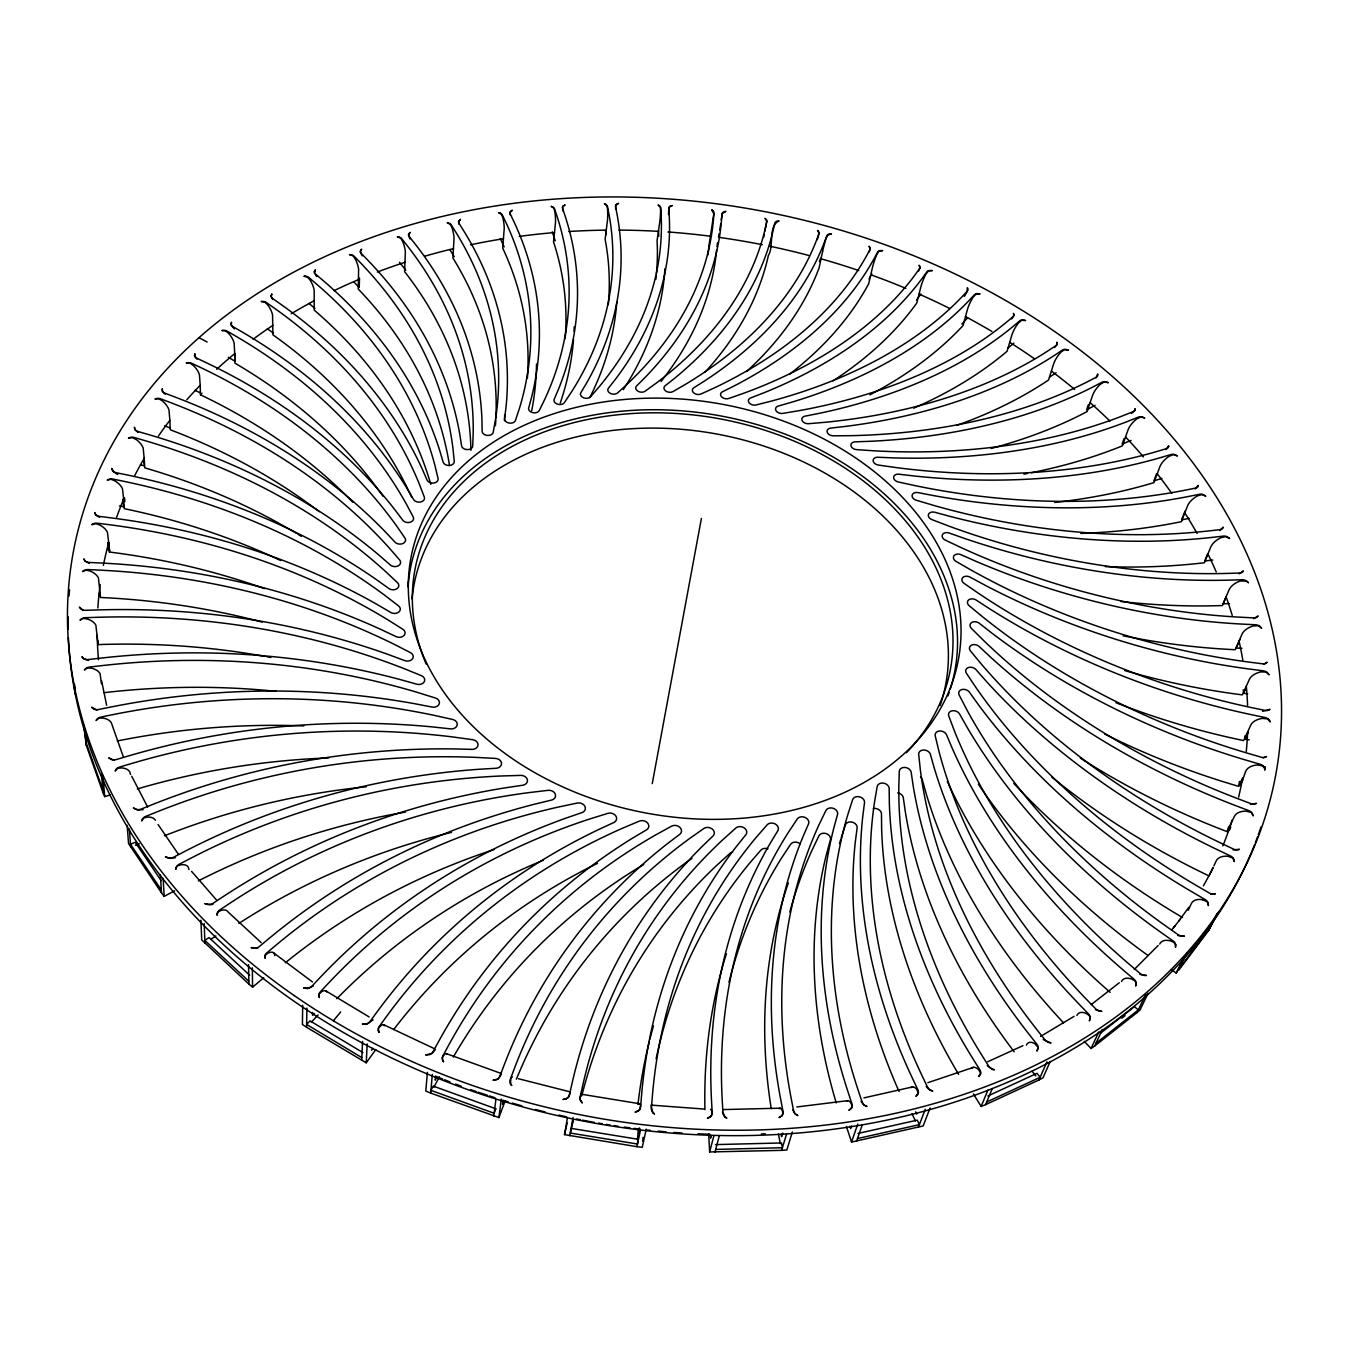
<?xml version="1.0" encoding="UTF-8"?>
<svg xmlns="http://www.w3.org/2000/svg" width="1349" height="1349" viewBox="0 0 1349 1349"><rect width="100%" height="100%" fill="white"/><g stroke="black" fill="none" stroke-linecap="round" stroke-linejoin="round"><path stroke-width="1.5" d="M411.647 497.191A636.239 459.638 -9.3 0 0 272.903 334.822L272.549 314.857A14.788 7.436 56.2 0 0 267.709 304.908L264.977 302.227L261.183 301.502L262.6 301.4A5.48 3.693 1.9 0 1 266.461 302.581L272.835 307.066A644.687 461.796 -9 0 1 419.235 483.802L424.328 497.09A5.75 4.165 4.2 0 1 420.955 501.912A5.75 4.165 4.2 0 1 413.789 499.872L406.69 487.9A671.701 490.362 -10.3 0 0 240.021 330.741L232.955 326.66A5.531 3.743 1.4 0 1 230.999 324.08L231.488 322.175L231.32 325.311L234.372 328.903M305.279 276.343L303.879 276.241L307.538 277.152L310 279.968A14.603 6.762 61.7 0 1 314.182 290.153L314.182 310.101A620.523 440.701 -8.1 0 1 430.82 484.375M302.682 1005.309L302.412 1024.464L306.594 1027.28L366.237 1062.81L375.815 1049.539M314.401 271.621L315.379 269.749L314.435 272.683L316.661 276.511M306.594 1027.28L306.897 1008.125M307.302 988.395L303.829 988.008L307.302 988.395A6.779 5.7 -2.6 0 0 311.855 986.237L318.887 978.784A758.357 680.385 37.3 0 1 565.18 818.388L582.481 812.418A6.273 5.025 8.3 0 0 584.825 806.162A6.273 5.025 8.3 0 0 577.321 803.043L557.845 807.157A744.952 685.916 34.7 0 0 274.774 946.189L266.815 952.866A6.745 5.615 -3.5 0 0 264.809 956.863L265.028 958.313L265.551 954.755L268.384 952.883A18.245 6.981 -49.8 0 1 274.42 953.81L274.791 955.615M312.648 1012.492L312.58 1015.325L314.266 1013.521M1175.637 944.553L1175.502 947.217L1175.637 944.553A6.475 4.991 26.1 0 0 1172.905 940.826L1164.221 934.705A584.286 390.991 24.5 0 1 967.166 727.415L959.341 713.587A5.986 4.502 17.8 0 0 951.956 710.839A5.986 4.502 17.8 0 0 948.735 715.914L954.485 731.141A589.328 399.388 25.7 0 0 1132.165 966.727L1140.259 973.607A6.526 5.092 26.2 0 0 1144.879 975.512L1146.465 975.462L1139.888 974.383M350.791 254.843L349.408 254.573L352.932 255.787L355.107 258.738A14.417 6.054 66.9 0 1 358.615 269.092L358.227 289.023A604.976 422.928 -6.8 0 1 449.504 465.439A5.666 4.064 4.9 0 0 454.276 461.442L452.927 448.172A612.648 424.412 -6.5 0 0 359.104 261.369L354.18 256.31A5.329 3.541 3.6 0 0 350.807 254.674M1249.191 739.943L1245.093 739.1L1245.194 735.576M359.525 278.113L359.222 287.506L353.809 281.89M398.68 237.137L397.331 236.766L400.704 238.2L402.558 241.252A14.266 5.312 71.8 0 1 405.375 251.757L404.599 271.638A589.817 406.403 -5.6 0 1 470.936 450.313M361.667 1060.365L362.577 1041.445M1263.001 757.784L1266.559 756.502L1265.463 757.227A6.054 4.367 23.9 0 1 1261.231 757.194L1251.653 754.411A525.806 337.941 19.9 0 1 982.932 617.083L969.206 605.752A5.75 4.182 16.8 0 1 968.498 600.052A5.75 4.182 16.8 0 1 975.732 599.782L990.099 609.107A524.66 334.805 18.8 0 0 1255.363 715.51L1264.89 717.483A5.986 4.283 23.5 0 1 1268.92 719.607L1270.353 721.934L1267.638 718.916L1262.411 718.393A16.121 10.185 1.7 0 0 1250.708 725.222L1247.623 732.052L1247.42 736.166A579.463 438.863 10.5 0 1 1246.274 751.46M366.237 1062.81L367.198 1043.907M408.747 233.967L410.18 232.365L408.528 234.962L409.927 238.942M378.445 1030.805L379.069 1032.221L378.445 1030.805A6.796 5.834 0.1 0 1 379.288 1026.404L385.241 1018.208A744.041 649.51 38 0 1 621.872 828.505L639.46 821.086A6.273 5.042 10.4 0 1 647.52 822.907A6.273 5.042 10.4 0 1 646.997 829.551L632.023 838.471A751.933 639.055 38 0 0 437.835 1042.929L433.046 1051.714A6.812 5.885 1.9 0 1 429.201 1054.716L425.677 1054.952L432.051 1053.417M448.509 223.226L447.21 222.77L450.381 224.423L451.932 227.559A14.148 4.553 76.5 0 1 454.057 238.149L452.893 257.979A575.264 391.143 -4.3 0 1 495.876 418.123M458.93 220.848L460.549 219.364L458.593 221.809L458.93 224.204M640.252 1103.836L580.981 1094.157L580.677 1096.4M642.748 1141.321L643.068 1137.325M637.453 1140.006L638.397 1128.489M499.872 213.159L498.624 212.619L501.592 214.457L502.823 217.644A14.03 3.777 81 0 1 504.239 228.285L502.671 248.081A561.369 377.096 -3.1 0 1 527.392 378.091M427.397 1072.371L425.795 1091.054L430.668 1093.095L498.911 1117.562L505.234 1100.649M430.668 1093.095L432.338 1074.428M510.546 211.557L512.333 210.208L510.091 212.468L510.175 214.845M435.44 1077.396L435.187 1080.161L436.334 1078.036M1057.245 343.27L1057.009 342.174L1057.161 344.282L1054.614 347.57M442.708 1060.314L443.517 1061.697L442.708 1060.314A6.812 5.902 2.9 0 1 442.927 1055.812L447.683 1047.009A739.505 628.347 37.9 0 1 655.31 835.115L671.6 826.144A6.273 5.042 11.5 0 1 679.778 827.274A6.273 5.042 11.5 0 1 680.183 833.986L666.693 844.238A744.648 616.358 37.4 0 0 503.379 1067.059L499.855 1076.333A6.812 5.936 5.1 0 1 496.466 1079.706L493.009 1080.262L497.899 1079.116L500.395 1075.777A18.616 1.889 -72.6 0 1 501.373 1074.175M1168.538 446.873L1168.706 445.76L1166.042 449.554M194.593 355.967L194.812 353.809L194.593 355.967L196.971 359.188M552.348 206.886L551.151 206.262L553.899 208.269L554.81 211.489A13.945 2.985 85.3 0 1 555.535 222.163L553.528 241.876A548.436 364.399 -1.9 0 1 565.164 338.7M563.207 206.06L565.147 204.896L562.634 206.92L562.769 210.899M926.139 1086.451L929.545 1089.857L932.817 1091.088L931.147 1090.532A6.762 5.649 24.3 0 1 927.488 1087.041L923.036 1077.75A652.427 471.492 30.6 0 1 874.523 802.082L877.187 786.534A6.138 4.772 17 0 1 883.258 783.094A6.138 4.772 17 0 1 889.16 788.069L889.345 803.093A646.879 459.25 29.4 0 0 974.248 1060.87L979.796 1069.723A6.728 5.565 25 0 1 980.521 1074.141L978.851 1076.536L980.622 1072.927L978.21 1069.217A18.161 7.453 67.8 0 0 971.786 1068.088M721.243 220.022L722.153 213.682L725.947 211.371L723.637 211.911A5.059 3.288 10 0 0 722.002 214.036L721.563 219.499A529.601 339.206 1.6 0 1 645.311 377.231L636.29 386.252A5.43 3.777 8.9 0 0 638.026 391.244A5.43 3.777 8.9 0 0 645.109 391.227L656.693 382.796A511.962 325.581 2.8 0 0 765.625 226.936L766.822 221.624A5.059 3.288 10.6 0 0 765.895 219.061L764.984 218.336L766.755 221.219L764.883 231.067M100.214 584.589L99.253 592.329A579.463 438.863 10.5 0 0 97.87 607.944M605.549 204.39L604.436 203.699L606.932 205.857L607.539 209.112A13.861 2.192 89.5 0 1 607.539 219.752L605.128 239.397A536.379 352.898 -0.8 0 1 608.281 304.773M493.785 1115.977L495.892 1099.469M498.911 1117.562L501.322 1099.115M175.994 867.795L175.808 869.194L175.994 867.795A6.644 5.345 -5 0 1 178.979 864.389L188.371 859.498A739.623 706.336 15 0 1 500.479 776.012L520.798 775.388A6.239 4.974 6.4 0 1 527.341 779.604A6.239 4.974 6.4 0 1 523.311 785.152L504.627 787.934A754.58 711.26 28.6 0 0 221.708 897.591L212.957 903.375A6.694 5.447 -4.7 0 1 208.033 904.623L204.812 903.645L211 904.606M503.059 1100.548L502.57 1104.275L503.396 1102.032M510.63 1084.09L511.642 1085.405L510.63 1084.09A6.829 5.952 6.3 0 1 510.226 1079.537L513.716 1070.246A732.355 606.038 37.3 0 1 689.137 838.859L703.891 828.455A6.273 5.025 12.6 0 1 712.07 828.893A6.273 5.025 12.6 0 1 713.385 835.587L701.564 847.037A734.969 592.987 36.5 0 0 571.605 1085.237L569.43 1094.882A6.829 5.969 8.8 0 1 566.546 1098.592L563.191 1099.469L566.546 1098.592M99.219 595.617L99.691 592.076M659.121 205.655L658.059 204.964L660.319 207.19L660.605 210.444A13.827 1.383 -86.5 0 1 659.897 221.034L657.064 240.594A525.351 342.612 0.4 0 1 656.423 273.594M720.754 223.597L719.759 230.021M670.116 206.363L672.325 205.52L669.34 207.105L668.649 210.967A13.81 1.433 -86.4 0 1 668.497 214.508M1264.721 770.279L1265.295 766.755M1239.444 781.476L1238.635 786.349A528.623 343.388 20 0 1 1104.612 734.025M712.677 210.613L711.699 209.786L713.823 213.85L708.967 245.467A515.318 333.473 1.5 0 1 707.972 254.927M1240.945 781.493L1240.355 785L1242.783 779.924M716.926 246.479L717.567 242.803M719.135 233.647L718.511 237.289L723.165 237.964A579.463 438.863 10.5 0 1 757.649 243.781L762.269 244.692M646.255 1129.147L642.259 1147.308L636.913 1146.684L564.54 1134.627L567.339 1118.372M569.834 1135.757L573.038 1117.461M573.072 1119.501L572.6 1122.199L573.106 1119.872M1136.263 983.151L1135.74 985.815L1136.263 983.151A6.543 5.143 26.3 0 0 1133.953 979.172L1125.842 972.292A599.057 406.083 25.7 0 1 952.428 748.762L946.374 734.396A6.037 4.587 17.7 0 0 939.224 731.04A6.037 4.587 17.7 0 0 935.211 735.812L938.971 751.393A604.554 415.543 26.9 0 0 1088.356 1001.295L1095.759 1008.9A6.593 5.244 26.2 0 0 1100.244 1011.227L1101.863 1011.379L1095.405 1009.676M652.258 783.617L701.396 518.438M1250.388 804.426L1256.442 803.329L1255.261 803.886A6.155 4.502 24.6 0 1 1250.793 803.616L1241.232 799.991A536.514 347.738 21 0 1 983.809 640.691L971.364 628.347A5.801 4.249 17.1 0 1 971.432 622.648A5.801 4.249 17.1 0 1 978.851 622.951L992.24 633.372A534.44 343.573 19.9 0 0 1250.472 761.443L1260.084 764.242A6.087 4.418 24.2 0 1 1263.979 766.721L1265.143 769.166L1262.765 765.912L1257.572 764.984A16.373 10.421 9.4 0 0 1245.785 771.088L1241.873 781.965A579.463 438.863 10.5 0 1 1238.601 797.158M764.208 234.439L763.635 237.424M817.275 239.633A13.794 1.045 -74.4 0 1 818.27 236.244L818.961 233.107L817.528 230.477L818.354 231.252A5.059 3.288 11.5 0 1 818.944 233.832L817.005 238.992A504.054 318.651 3.8 0 1 685.764 384.178L672.982 391.581A5.413 3.76 9.4 0 1 665.883 391.092A5.413 3.76 9.4 0 1 664.821 386.05L675.107 377.872A520.377 331.011 2.7 0 0 773.567 228.571L774.764 223.243A5.059 3.288 10.9 0 1 776.72 221.27L779.115 220.916C767.699 225.806 774.309 246.192 768.407 255.433A514.829 330.977 2.6 0 1 704.836 372.391M746.553 371.565A506.937 323.996 3.7 0 0 819.096 267.911L822.57 251.588M828.944 234.355L831.473 233.984L827.915 234.878L826.06 238.385A13.81 0.978 -74.4 0 0 822.603 251.504M639.527 1127.933L638.752 1132.991L639.544 1129.332M636.913 1146.684L640.421 1130.462M573.376 1119.822L570.307 1133.059L637.487 1144.019L637.875 1139.247L571.335 1128.405M653.068 1112.706L654.383 1113.886L653.068 1112.706A6.829 5.952 14 0 1 651.415 1108.271L652.191 1098.406A711.311 559.886 35.4 0 1 755.98 837.645L767.143 824.812A6.239 4.974 14.5 0 1 775.001 823.851A6.239 4.974 14.5 0 1 778.069 830.276L770.009 843.631A709.776 545.957 34.3 0 0 711.631 1102.588L712.188 1112.52A6.812 5.936 16.3 0 1 710.451 1116.736L707.517 1118.22L710.451 1116.736M564.54 1134.627L567.17 1122.924M789.418 374.381A500.209 318.128 4.8 0 0 868.655 283.83L872.449 267.557A13.844 1.804 -70.4 0 1 876.732 254.556L878.958 251.218L882.651 250.61L880.104 250.61A5.092 3.305 12.6 0 0 877.575 252.212L874.911 257.153A505.437 318.01 4.9 0 1 734.598 385.713L722.035 392.003A5.413 3.76 10.5 0 0 721.715 396.96A5.413 3.76 10.5 0 0 728.696 398.495L743.552 393.318A491.694 308.027 6 0 0 916.173 273.341L919.58 268.67A5.109 3.322 13.2 0 0 919.698 266.09L919.074 265.247L919.883 267.979L918.568 270.964M1197.946 486.483L1198.249 485.387L1195.079 488.979M832.974 380.89A494.628 313.322 5.9 0 0 916.747 303.103L920.861 286.882A13.912 2.614 -66.3 0 1 925.903 274.134L928.5 270.964L932.311 270.593L929.714 270.441A5.109 3.339 13.5 0 0 926.932 271.84L923.525 276.528A499.754 313.153 6 0 1 763.77 392.846L750.246 398.09A5.413 3.76 11.1 0 0 749.235 402.946A5.413 3.76 11.1 0 0 756.047 404.97L771.746 400.99A487.276 304.284 7.1 0 0 963.27 295.465L967.385 291.097A5.126 3.356 14.1 0 0 967.84 288.568L967.317 287.759L967.149 291.974M711.277 1135.554L710.586 1138.219L710.451 1135.824M792.369 1131.98L786.838 1149.989L781.594 1150.36L709.658 1151.945L713.857 1135.892M264.404 588.569A717.567 589.935 -16.5 0 0 109.404 552.028L109.96 549.903M175.387 857.677L170.193 858.419L165.455 856.851L168.456 858.065A6.627 5.312 -5.1 0 0 173.465 857.273L182.857 852.399A751.983 718.545 15.1 0 1 477.715 769.352L496.719 768.222A6.222 4.924 5.6 0 0 501.508 763.112A6.222 4.924 5.6 0 0 495.555 758.425L475.219 757.345A740.567 703.942 -1.5 0 0 155.439 812.503L145.557 816.465A6.576 5.211 -5.2 0 0 142.151 819.518L141.78 820.934L143.82 817.882L147.581 817.056A17.689 9.46 -29.9 0 1 155.439 820.259M715.004 1152.063L719.27 1135.925M725.206 1117.073L726.656 1118.068L725.206 1117.073A6.812 5.919 17.5 0 1 722.963 1112.773L722.373 1102.841A698.124 536.851 34.3 0 1 788.136 832.738L797.276 818.944A6.222 4.941 15.3 0 1 804.813 817.325A6.222 4.941 15.3 0 1 808.692 823.48L802.638 837.527A695.072 522.974 33.1 0 0 781.105 1101.526L783.027 1111.391A6.812 5.868 19.5 0 1 781.897 1115.741L779.233 1117.512L781.897 1115.741M89.253 563.342L85.071 561.1L83.773 558.891L85.054 560.948A6.104 4.435 -3.3 0 0 89.169 562.449L99.253 562.921A748.746 628.246 -16.7 0 1 380.637 629.325L396.589 636.846A6.02 4.57 3.3 0 0 404.194 635.295A6.02 4.57 3.3 0 0 402.913 629.308L387.534 619.629A728.055 595.044 -15.9 0 0 107.313 524.457L97.516 523.227A6.037 4.351 -2.8 0 0 92.98 523.952L91.799 524.71L95.56 523.614L99.556 524.913A16.239 10.303 15.7 0 1 107.448 532.349L108.696 542.652L107.633 546.649A579.463 438.863 10.5 0 0 103.384 565.45M869.903 394.835A490.227 309.545 7 0 0 963.001 325.632L967.435 309.477A13.979 3.406 -62 0 1 973.236 296.999L976.17 294.031L980.082 293.93L977.469 293.593A5.143 3.356 14.4 0 0 974.433 294.773L970.319 299.158A495.252 309.343 7.1 0 1 792.217 402.053L777.833 406.184A5.413 3.76 11.6 0 0 776.147 410.889A5.413 3.76 11.6 0 0 782.74 413.401L799.148 410.652A484.038 301.552 8.1 0 0 1008.209 320.775L1013.015 316.745A5.177 3.389 14.9 0 0 1013.841 314.283L1013.436 313.373L1013.824 315.464L1011.666 318.92M861.05 1101.324L863.849 1104.983L866.985 1106.484L865.35 1105.792A6.779 5.75 22.7 0 1 862.112 1101.981L858.875 1092.336A668.311 492.436 31.9 0 1 847.762 814.813L852.635 799.653A6.172 4.84 16.6 0 1 859.279 796.77A6.172 4.84 16.6 0 1 864.574 802.2L862.686 817.089A663.27 479.451 30.6 0 0 913.425 1080.364L917.843 1089.688A6.762 5.683 23.8 0 1 917.978 1094.157L915.954 1096.383L918.281 1092.96L916.527 1089.081A18.313 6.391 74 0 0 911.115 1087.614M913.644 408.191A486.989 306.796 8.1 0 0 1007.062 351.296L1011.817 335.21A14.08 4.199 -57.6 0 1 1018.36 323.052L1021.631 320.303L1025.577 320.506L1022.964 319.949A5.194 3.406 15.2 0 0 1019.709 320.893L1014.903 324.924A491.963 306.56 8.1 0 1 819.703 413.249L804.594 416.234A5.43 3.777 12.2 0 0 802.233 420.736A5.43 3.777 12.2 0 0 808.557 423.704L825.521 422.254A481.964 299.815 9.2 0 0 1050.652 349.104L1056.115 345.496A5.227 3.44 15.8 0 0 1057.296 343.101M782.707 1133.093L781.611 1136.718L781.155 1134.34M781.594 1150.36L786.501 1134.29M956.863 425.34A484.932 305.059 9.2 0 0 1048.561 379.996L1053.62 363.96A14.215 4.958 -53.1 0 1 1060.87 352.173L1064.479 349.644L1068.459 350.133L1065.862 349.391A5.244 3.457 16.1 0 0 1062.388 350.082L1056.925 353.725A489.856 304.807 9.2 0 1 845.958 426.351L830.259 428.156A5.447 3.794 12.7 0 0 827.257 432.422A5.447 3.794 12.7 0 0 833.244 435.811L850.629 435.676A481.07 299.073 10.2 0 0 1090.194 380.351L1096.299 377.18A5.278 3.491 16.7 0 0 1097.85 374.904L1097.681 373.943L1096.012 378.024M1228.669 826.87L1227.168 831.642A539.296 353.236 21.2 0 1 1080.296 758.071M1232.295 819.787L1229.833 827.274A579.463 438.863 10.5 0 1 1222.852 845.857M1230.221 827.004L1229.124 830.461L1230.743 827.089M841.135 838.167L845.368 824.964A6.087 4.806 16.7 0 1 851.944 822.081A6.087 4.806 16.7 0 1 857.171 827.493L855.266 842.299A654.552 477.108 31 0 0 899.058 1091.526M991.144 448.458A484.038 304.301 10.2 0 0 1087.142 411.563L1092.488 395.594A14.35 5.716 -48.3 0 1 1100.43 384.195L1104.342 381.919L1108.338 382.711L1105.758 381.767A5.295 3.507 16.9 0 0 1102.099 382.205L1095.978 385.392A488.945 304.048 10.2 0 1 870.779 441.275L854.591 441.865A5.463 3.828 13.2 0 0 850.966 445.828A5.463 3.828 13.2 0 0 856.564 449.639L874.219 450.819A481.357 299.309 11.3 0 0 1126.466 414.328L1133.177 411.63A5.345 3.558 17.5 0 0 1135.082 409.506L1135.015 408.612L1134.678 410.636L1131.373 413.519M1090.296 1018.057L1089.419 1020.653L1090.296 1018.057A6.627 5.295 26.2 0 0 1088.474 1013.875L1081.089 1006.253A614.554 422.507 26.9 0 1 934.435 768.677L930.254 753.922A6.071 4.654 17.6 0 0 923.424 749.993A6.071 4.654 17.6 0 0 918.686 754.378L920.372 770.127A620.27 432.962 28.1 0 0 1038.528 1031.715L1045.07 1039.978A6.661 5.379 26 0 0 1049.353 1042.71L1051.04 1042.962L1043.249 1039.59M1088.424 404.481L1086.62 409.826L1095.051 405.375M851.438 1108.136L849.077 1110.16L851.438 1108.136A6.796 5.784 22 0 0 851.927 1103.701L848.723 1094.039A679.441 500.749 31.9 0 1 833.665 828.623L837.645 814.071A6.205 4.89 16 0 0 833.024 808.236A6.205 4.89 16 0 0 825.892 810.513L818.86 825.082A683.656 514.289 33.1 0 0 791.644 1100.784L793.583 1110.649A6.812 5.851 20.4 0 0 796.348 1114.729L797.9 1115.572L794.983 1113.802L792.824 1109.94M851.59 1125.943L850.679 1128.607L849.904 1126.28M257.861 947.976L251.116 947.639L254.472 948.33A6.728 5.581 -3.9 0 0 259.261 946.627L267.22 939.983A757.463 697.669 34.8 0 1 533.9 804.358L552.028 799.957A6.256 5.008 7.3 0 0 555.248 794.021A6.256 5.008 7.3 0 0 548.166 790.329L528.134 792.706A742.152 699.22 28.4 0 0 228.285 904.302L219.533 910.12A6.711 5.497 -4.5 0 0 217.004 913.846L217.004 915.28L218.083 911.857L221.287 910.322A18.077 7.959 -43.4 0 1 228.065 911.975L261.217 942.631M930.085 1107.951L923.154 1125.96L851.539 1142.063L857.745 1124.071M856.581 1141.187L862.163 1125.117M1031.327 472.723A484.325 304.537 11.3 0 0 1122.385 445.844L1128.034 429.926A14.519 6.441 -43.2 0 1 1136.634 418.966L1140.816 416.976L1144.795 418.021L1142.266 416.925A5.362 3.575 17.8 0 0 1138.438 417.077L1131.71 419.775A489.232 304.284 11.3 0 1 893.898 457.901L877.39 457.227A5.497 3.845 13.8 0 0 873.157 460.869A5.497 3.845 13.8 0 0 878.317 465.051L896.073 467.58A482.824 300.523 12.3 0 0 1159.061 450.853L1166.362 448.694A5.413 3.625 18.4 0 0 1168.605 446.721M1124.004 438.745L1122.098 444.074L1131.086 440.415M1054.8 502.435A485.775 305.768 12.4 0 0 1153.935 482.622L1159.853 466.771A14.704 7.133 -37.8 0 1 1169.077 456.282L1173.512 454.596L1177.424 455.945L1174.979 454.647A5.43 3.659 18.7 0 0 1171.016 454.512L1163.715 456.67A490.716 305.515 12.3 0 1 915.094 476.096L898.417 474.157A5.514 3.878 14.3 0 0 893.611 477.428A5.514 3.878 14.3 0 0 898.265 481.964L915.971 485.825A485.455 302.732 13.4 0 0 1187.592 489.704L1195.416 488.119A5.497 3.71 19.2 0 0 1198.013 486.331M819.332 261.571L820.58 258.232M271.098 296.106L271.84 294.116L271.098 296.106L272.667 299.478M1156.531 473.769L1153.867 480.834L1161.927 478.406M580.981 1094.157L579.918 1099.098L582.313 1102.942L581.149 1101.661A6.829 5.969 10.1 0 1 580.104 1097.125L582.262 1087.479A722.845 583.072 36.4 0 1 722.845 839.702L735.863 827.999A6.256 5.008 13.6 0 1 743.957 827.746A6.256 5.008 13.6 0 1 746.166 834.34L736.166 846.818A723.216 569.396 35.5 0 0 641.416 1097.142L640.606 1107.006A6.829 5.969 12.7 0 1 638.262 1110.986L635.092 1112.2L639.392 1110.109L640.488 1106.315A18.65 1.045 -83.5 0 0 639.915 1104.393M918.382 1127.292L925.262 1109.283M1080.785 533.411A488.405 307.994 13.4 0 0 1181.37 521.675L1187.542 505.892A14.906 7.79 -32.1 0 1 1197.356 495.926L1202.01 494.56L1205.837 496.196L1203.493 494.729A5.514 3.743 19.5 0 0 1199.43 494.274L1191.589 495.859A493.397 307.774 13.4 0 1 934.149 495.707L917.438 492.503A5.548 3.929 14.8 0 0 912.109 495.353A5.548 3.929 14.8 0 0 916.207 500.209L933.677 505.403A489.265 305.953 14.4 0 0 1211.655 530.612L1219.968 529.668A5.581 3.794 20.1 0 0 1222.902 528.083L1223.256 527.155L1219.614 530.511M1185.029 511.119L1181.555 519.905L1189.093 518.353M1105.404 566.631A492.2 311.231 14.5 0 0 1204.32 562.752L1210.744 547.053A15.109 8.381 -26.1 0 1 1221.064 537.644L1225.921 536.615L1229.614 538.555L1227.405 536.885A5.598 3.828 20.3 0 0 1223.256 536.109L1214.943 537.071A497.275 311.046 14.4 0 1 950.826 516.6L934.25 512.131A5.581 3.963 15.2 0 0 928.432 514.525A5.581 3.963 15.2 0 0 931.94 519.635L949.021 526.161A494.24 310.203 15.5 0 0 1230.861 573.308L1239.596 573.021A5.666 3.895 20.9 0 0 1242.834 571.689L1243.323 570.863L1239.225 573.865M987.148 1065.71L992.763 1069.335A6.711 5.514 25.3 0 1 988.75 1066.216L983.202 1057.38A636.323 451.645 29.4 0 1 898.805 787.108L899.277 771.375A6.104 4.705 17.4 0 1 904.724 767.429A6.104 4.705 17.4 0 1 911.115 771.898L913.34 786.872A630.556 440.246 28.2 0 0 1030.383 1035.981L1036.909 1044.261A6.678 5.43 25.8 0 1 1038.19 1048.595L1036.926 1051.09L1038.089 1047.364L1035.088 1043.873A17.992 8.364 61.3 0 0 1026.387 1045.138M1207.642 554.001L1204.758 560.999L1212.785 560.054M973.388 1093.904L981.145 1106.416L987.873 1090.177M981.145 1106.416L985.579 1104.662L992.291 1088.525M99.539 517.308L95.695 514.795L94.7 512.553L95.678 514.627A6.003 4.3 -2.6 0 0 99.472 516.397L109.235 517.628A740.264 605.161 -16 0 1 376.54 604.15L391.277 612.766A5.986 4.502 3.2 0 0 399.034 611.856A5.986 4.502 3.2 0 0 398.579 605.903L384.684 595.246A717.516 571.925 -15 0 0 122.405 481.02L113.012 479.08A5.936 4.216 -2.1 0 0 108.493 479.435L107.229 480.075L111.107 479.317L114.952 480.902A15.969 10.016 23.3 0 1 122.506 488.894L123.653 499.265L122.051 503.076A579.463 438.863 10.5 0 0 116.604 517.341M1123.11 635.784A503.295 320.826 16.7 0 0 1235.195 649.712L1242.024 634.182A15.598 9.443 -12.8 0 1 1253.187 625.987L1258.33 625.717L1261.635 628.196L1259.747 626.189A5.784 4.047 22 0 0 1255.565 624.756L1246.476 624.317A508.607 320.742 16.6 0 1 976.322 561.471L960.505 554.506A5.666 4.064 16.1 0 0 953.861 555.906A5.666 4.064 16.1 0 0 956.036 561.403L971.786 570.458A507.713 321.855 17.7 0 0 1253.17 662.629L1262.495 663.809A5.851 4.114 22.5 0 0 1266.323 663.034L1267.116 662.241L1263.743 664.281M143.179 809.687L137.817 809.923L133.366 807.967L136.131 809.417A6.56 5.16 -5.3 0 0 141.139 809.08L151.004 805.134A752.961 716.083 -1.6 0 1 453.483 748.914L472.555 749.386A6.205 4.873 4.9 0 0 478.035 744.783A6.205 4.873 4.9 0 0 472.757 739.707L452.674 736.942A743.636 693.386 -11.1 0 0 129.673 764.074L119.488 767.109A6.509 5.059 -5.2 0 0 115.727 769.79L115.171 771.055L117.633 768.357L121.595 767.901A17.486 9.966 -22.7 0 1 129.757 771.881L130.516 774.377M869.144 251.909L870.139 248.823L868.992 246.209L869.7 247.12A5.076 3.305 12.3 0 1 869.987 249.548L867.306 254.472A497.292 312.816 4.9 0 1 714.801 387.686L700.924 394.026A5.413 3.76 10 0 1 693.858 392.997A5.413 3.76 10 0 1 693.487 387.972L704.971 380.705A512.316 323.962 3.8 0 0 824.795 241.151L826.735 235.991A5.076 3.288 11.7 0 1 828.994 234.186M1246.274 580.829L1248.348 582.65L1246.274 580.829A5.7 3.929 21.2 0 0 1242.092 579.716L1233.357 580.003A502.334 315.362 15.5 0 1 964.957 538.588L948.684 532.855A5.632 4.013 15.7 0 0 942.411 534.777A5.632 4.013 15.7 0 0 945.278 540.106L961.786 547.913A500.395 315.481 16.6 0 0 1244.823 617.437L1253.896 617.876A5.75 4.013 21.7 0 0 1257.453 616.797L1258.094 615.953L1253.525 618.702M985.579 1104.662L1038.949 1079.959L1046.959 1061.832M1050.23 1061.478L1042.996 1077.8L1038.949 1079.959M1124.729 670.537A510.597 327.217 17.8 0 0 1242.395 694.87L1249.359 679.424A15.851 9.848 -5.8 0 1 1260.843 671.903L1266.053 672.004L1269.089 674.787L1267.419 672.611A5.885 4.165 22.7 0 0 1263.288 670.824L1253.929 669.627A516.043 327.217 17.7 0 1 984.753 585.061L969.577 576.883A5.716 4.114 16.5 0 0 962.596 577.743A5.716 4.114 16.5 0 0 964.063 583.358L978.885 593.594A516.195 329.325 18.8 0 0 1255.548 708.444L1265.058 710.4A5.952 4.249 23.2 0 0 1269.139 709.962L1270.033 709.304L1262.563 711.328M1239.984 639.426L1236.156 648.06L1241.991 648.329M851.388 1108.288L852.079 1105.657L850.882 1103.027A18.448 5.194 79.9 0 0 846.599 1101.29M1247.69 693.808L1243.593 693.302L1245.953 688.142M1084.259 1041.377L1091.088 1048.493L1098.693 1032.069M1091.088 1048.493L1094.697 1045.981L1102.352 1029.472M1188.233 910.271L1191.319 903.611A17.132 10.421 32.6 0 1 1202.667 899.716M1247.623 732.052L1243.626 740.567A519.045 334.737 18.9 0 1 1115.927 702.711M1245.093 739.1L1248.297 732.288M1213.864 865.906L1216.208 860.881A16.896 10.539 24.8 0 1 1227.843 856.261L1232.767 858.015L1234.318 861.589L1233.745 858.993A6.29 4.705 25.4 0 0 1230.322 855.856L1220.896 851.388A557.322 364.736 22.2 0 1 986.507 681.549L975.597 669.205A5.902 4.367 17.6 0 0 968.026 667.688A5.902 4.367 17.6 0 0 966.373 673.202L975.765 687.265A561.083 371.009 23.3 0 0 1200.222 887.743L1209.328 893.038A6.357 4.789 25.7 0 0 1213.982 894.1L1215.415 893.78L1210.643 894.134M1238.635 786.349L1242.665 777.867M1094.697 1045.981L1136.988 1012.627L1145.79 994.264M1148.05 993.302L1140.107 1009.845L1136.988 1012.627M1227.168 831.642L1234.335 816.499A16.643 10.539 17.1 0 1 1246.122 811.137L1251.214 812.469L1253.204 815.892L1252.31 813.38A6.189 4.553 24.8 0 0 1248.618 810.547L1239.056 806.938A545.35 353.539 21 0 1 991.077 657.621L978.834 646.188A5.851 4.3 17.4 0 0 971.297 645.277A5.851 4.3 17.4 0 0 970.437 650.909L981.431 664.18A548.301 358.75 22.2 0 0 1224.133 844.643L1233.526 849.094A6.256 4.654 25.2 0 0 1238.112 849.752L1239.427 849.314L1233.138 849.904M1209.868 874.253L1213.088 867.576L1211.115 871.488A579.463 438.863 10.5 0 1 1203.375 885.871M1171.421 969.678L1176.244 973.084L1184.405 956.441M1176.244 973.084L1187.086 953.288M1178.857 970.049L1208.586 930.54L1216.967 913.661M1218.113 912.379L1208.586 930.54M175.994 867.947L177.663 865.754L180.901 864.793A17.891 8.785 -36.8 0 1 188.287 867.205L188.927 869.549M433.889 1087.142L439.42 1076.856M869.026 278.99L871.791 273.847M114.513 472.656L111.748 468.541L112.405 470.616A5.902 4.182 -1.8 0 0 115.862 472.622L125.221 474.561A729.539 581.638 -15 0 1 375.949 579.277L389.355 588.838A5.936 4.435 3.3 0 0 397.162 588.552A5.936 4.435 3.3 0 0 397.533 582.717L385.241 571.217A705.139 548.756 -13.9 0 0 143.112 440.094L134.225 437.514A5.834 4.098 -1.3 0 0 129.774 437.514L128.442 438.138L132.371 437.616L136.064 439.47A15.716 9.645 30.5 0 1 143.163 447.969L144.191 458.39L142.117 461.948A579.463 438.863 10.5 0 0 134.833 475.371M114.092 760.229L108.729 757.868L111.242 759.487A6.475 5.008 -5.1 0 0 116.183 759.571L126.368 756.57A756.131 705.308 -11.3 0 1 432.236 726.892L451.122 728.932A6.172 4.823 4.4 0 0 457.21 724.885A6.172 4.823 4.4 0 0 452.674 719.472L433.096 715.122A745.66 678.092 -15.2 0 0 111.191 714.97L100.821 717.078A6.425 4.907 -5 0 0 96.791 719.354L96.066 720.551L98.899 718.14L102.962 718.056A17.25 10.303 -15.2 0 1 111.326 722.794L123.282 756.705M781.864 1115.893L782.976 1113.363L782.285 1110.682A18.549 3.895 85.5 0 0 779.182 1108.777M1188.773 907.354L1178.773 921.047M432.978 1052.524L433.872 1051.276A18.566 3.322 -67.2 0 1 435.356 1049.809M371.531 1050.315L372.965 1048.342M916.527 300.085L920.912 293.998M1180.206 967.334L1209.952 927.808M137.952 432.388L134.799 429.454L134.445 427.228L134.799 429.286A5.801 4.064 -1.1 0 0 137.902 431.478L146.771 434.058A716.926 558.064 -13.9 0 1 378.799 554.962L390.755 565.349A5.885 4.367 3.4 0 0 398.511 565.686A5.885 4.367 3.4 0 0 399.692 560.02L389.119 547.829A691.295 525.908 -12.7 0 0 168.996 402.002L160.666 398.849A5.733 3.98 -0.5 0 0 156.315 398.528L154.933 398.95L158.878 398.815L162.369 400.923A15.463 9.19 37.5 0 1 168.979 409.86L169.856 420.332L167.343 423.637A579.463 438.863 10.5 0 0 158.389 436.081M1173.495 927.792L1180.426 918.939M1171.859 929.697L1175.131 925.684M333.372 1020.788L340.673 1011.986M710.417 1116.871L711.952 1114.476L711.766 1111.812A18.616 2.496 -88.9 0 0 710.569 1109.266M311.315 1022.205L318.094 1014.937M961.871 324.047L967.537 317.976M1158.15 945.497L1134.256 969.476M352.814 502.25A667.165 500.664 -11.9 0 0 200.495 394.802L202.013 393.217M165.134 394.195L162.369 391.092L162.302 388.883L162.369 391.092A5.7 3.946 -0.3 0 0 165.084 393.284L173.397 396.421A702.829 534.811 -12.8 0 1 384.971 531.472L395.375 542.534A5.851 4.3 3.6 0 0 403.014 543.462A5.851 4.3 3.6 0 0 404.97 538.032L396.168 525.317A676.355 503.649 -11.5 0 0 199.568 367.012L191.845 363.353A5.649 3.878 0.3 0 0 187.629 362.729L186.229 363.033L190.158 363.201L193.413 365.512A15.227 8.667 44.1 0 1 199.467 374.853L200.192 385.359L197.258 388.36A579.463 438.863 10.5 0 0 186.803 399.759M200.9 920.22L201.709 939.916L248.857 984.062L252.583 987.181L263.78 977.721M1007.669 348.346L1013.875 343.118M194.593 355.799A5.615 3.845 0.5 0 0 196.937 358.278L204.643 361.92A687.636 512.165 -11.5 0 1 394.33 509.045L403.098 520.63A5.801 4.232 3.9 0 0 410.551 522.13A5.801 4.232 3.9 0 0 413.232 516.987L406.268 503.902A660.706 482.234 -10.3 0 0 234.338 335.311L227.273 331.213A5.565 3.777 1.1 0 0 223.226 330.286L221.809 330.572L225.671 330.943L228.689 333.456A14.991 8.077 50.3 0 1 234.153 343.118L234.692 353.657L231.404 356.355A579.463 438.863 10.5 0 0 216.7 369.272M1119.265 982.763L1091.324 1004.499M83.385 610.473L79.372 607.117L80.974 609.124A6.205 4.57 -3.9 0 0 85.375 610.321L95.661 610.001A754.681 650.403 -17.1 0 1 388.293 654.501L405.273 660.808A6.071 4.637 3.4 0 0 412.642 658.616A6.071 4.637 3.4 0 0 410.518 652.663L393.807 644.114A736.385 617.724 -16.7 0 0 98.275 570.054L88.174 569.582A6.138 4.485 -3.5 0 0 83.672 570.678L82.576 571.554L86.184 570.121L90.265 571.099A16.492 10.488 8 0 1 98.443 577.945L100.517 597.472A725.678 612.058 -17.3 0 1 262.212 622.091M1100.48 1033.283L1134.408 1006.624L1138.286 1009.946L1095.928 1043.3M1121.828 1018.208L1125.049 1015.662M313.204 986.085L307.302 988.547M691.919 858.453L683.825 864.203A721.766 600.676 37.9 0 0 516.38 1079.2M566.513 1098.727L568.789 1096.754L570.357 1091.914L518.438 1078.728M210.815 939.326L215.891 935.936M1049.488 377.197L1056.065 372.779M272.886 325.379L269.294 327.773A579.463 438.863 10.5 0 0 253.089 339.257M1074.057 1016.37L1040.602 1036.42M314.317 300.675L310.472 302.749A579.463 438.863 10.5 0 0 291.215 313.761M127.16 825.318L128.543 843.496L161.475 892.785L164.19 896.343L174.628 890.829M1022.947 1045.677L987.704 1061.747M986.675 1101.998L1040.13 1077.295L1037.01 1073.315L987.822 1095.995M358.53 279.614L354.45 281.351A579.463 438.863 10.5 0 0 333.962 290.693M135.44 845.267L139.234 843.715M973.556 1067.312L927.859 1082.691M405.071 262.262L400.805 263.662A579.463 438.863 10.5 0 0 377.349 272.043M83.672 725.054L86.269 745.356L103.097 792.841L104.716 796.601L110.382 794.898M912.649 1086.906L863.933 1097.884M453.534 248.621L449.099 249.683A579.463 438.863 10.5 0 0 424.733 256.209M211.473 904.589L212.99 904.218M857.998 1133.43L917.269 1120.142L919.394 1124.644L857.492 1138.556M503.481 238.739L498.928 239.464A579.463 438.863 10.5 0 0 470.531 244.793M847.846 1100.649L796.821 1106.956M554.523 232.584L549.903 232.972A579.463 438.863 10.5 0 0 519.213 236.412M780.144 1108.187L723.401 1109.569M761.325 1134.003L765.203 1133.784M1229.394 603.61L1223.088 603.829L1229.023 589.935A15.345 8.954 -19.6 0 1 1239.815 581.099L1246.206 580.981M715.425 1144.61L781.493 1142.957L782.403 1147.729L715.712 1149.415M606.308 230.139L601.62 230.19A579.463 438.863 10.5 0 0 568.806 231.522M697.888 1133.801L709.861 1134.256M704.245 1109.08L651.011 1105.101A18.65 1.113 -83.5 0 1 651.297 1107.563L653.034 1112.858M658.413 231.37L653.725 231.101A579.463 438.863 10.5 0 0 618.972 230.089M667.991 231.977L671.128 232.213A579.463 438.863 10.5 0 1 705.864 235.653L710.518 236.244M624.115 1127.056L630.05 1127.848M634.064 1128.371L640.101 1129.164M992.695 1069.487L994.449 1069.74L992.763 1069.335M119.454 505.926L123.552 506.769L123.046 499.248M770.161 246.294L774.764 247.289A579.463 438.863 10.5 0 1 808.742 255.45M558.79 1115.083L566.715 1116.871M88.511 660.42L83.823 658.835L81.884 656.761L83.807 658.666A6.307 4.721 -4.4 0 0 88.427 659.526L98.814 658.346A757.834 671.111 -16.9 0 1 399.506 679.373L417.33 684.348A6.104 4.705 3.6 0 0 424.362 681.515A6.104 4.705 3.6 0 0 421.411 675.664L403.536 668.396A742.203 639.493 -17 0 0 95.712 617.353L85.392 617.69A6.239 4.62 -4.1 0 0 80.991 619.191L79.996 620.169L83.385 618.398L87.533 619.039A16.761 10.573 0.2 0 1 95.88 625.228L98.055 644.603A731.259 633.204 -17.8 0 1 264.758 656.356M1177.829 935.548L1184.388 936.054L1182.871 936.24A6.441 4.941 26 0 1 1178.2 934.756L1169.532 928.668A574.809 384.549 24.5 0 1 966.778 709.675L959.122 694.954A5.936 4.435 17.7 0 1 961.584 689.626A5.936 4.435 17.7 0 1 969.105 691.767L978.548 704.92A570.34 377.214 23.3 0 0 1195.956 894.185L1205.062 899.496A6.391 4.84 25.8 0 1 1208.181 902.936L1208.4 905.617L1207.338 901.874L1202.667 899.716M821.035 258.806L825.554 260.104A579.463 438.863 10.5 0 1 858.79 270.559M140.465 464.815L144.276 465.928L143.837 458.373M500.513 1073.231L446.232 1053.603M478.018 1092.184L487.411 1095.253M489.282 1095.877L495.032 1097.749M97.01 710.13L91.597 707.213L93.84 709.169A6.391 4.856 -4.9 0 0 98.646 709.49L108.999 707.399A758.205 689.727 -15.4 0 1 414.194 703.605L432.658 707.163A6.138 4.772 3.9 0 0 439.268 703.706A6.138 4.772 3.9 0 0 435.491 698.04L416.656 692.172A745.306 659.83 -16.7 0 0 99.927 665.85L89.506 667.047A6.34 4.772 -4.6 0 0 85.257 668.935L84.397 670.031L87.533 667.94L91.681 668.227A17.014 10.505 -7.5 0 1 100.096 673.707L101.445 683.69M870.779 274.758L875.181 276.36A579.463 438.863 10.5 0 1 905.854 288.382M164.645 425.829L170.109 427.903M434.479 1048.713L383.706 1024.734M919.057 294.048L923.306 295.954A579.463 438.863 10.5 0 1 949.763 308.516M194.981 390.316L200.563 392.964M115.93 473.533L117.801 474.443M198.961 337.705L207.173 342.022M965.496 316.61L969.56 318.802A579.463 438.863 10.5 0 1 991.869 331.416M369.137 1016.944L325.733 990.824M228.386 357.35L235.181 361.33L235.046 353.758M362.915 1052.574L310 1020.856L306.645 1024.464L361.802 1057.582M1009.726 342.326L1013.571 344.788A579.463 438.863 10.5 0 1 1034.649 358.918M312.395 981.903L273.122 952.512M267.321 328.768L273.459 333.119M1051.411 371.059L1055.002 373.791A579.463 438.863 10.5 0 1 1074.63 389.372M308.938 303.323L314.975 308.499M1090.144 402.66L1093.466 405.644A579.463 438.863 10.5 0 1 1109.991 421.141M249.632 975.209L209.028 937.572L204.829 940.388L248.806 981.212M725.155 1117.208L722.524 1112.065M1125.555 436.975L1128.557 440.179A579.463 438.863 10.5 0 1 1143.412 456.856M216.38 899.85L191.558 871.353M399.557 262.246L405.796 270.238M1032.069 1071.157L1035.83 1075.979M1157.257 473.786L1159.904 477.209A579.463 438.863 10.5 0 1 1171.758 493.329M178.49 854.406L158.086 824.559M161.087 880.543L135.22 842.299L130.482 844.221L161.29 889.851M1184.844 512.89L1187.103 516.515A579.463 438.863 10.5 0 1 1197.119 533.479M449.892 249.666L454.259 256.698M362.156 255.855L360.335 251.926L361.65 249.143L360.436 250.729A5.312 3.524 3.9 0 0 361.245 253.41L366.152 258.468A622.8 431.545 -6.6 0 1 459.722 433.872L461.645 446.182A5.615 4.013 5.4 0 0 467.614 449.605A5.615 4.013 5.4 0 0 472.723 446.013L473.212 432.928A597.152 407.6 -5.3 0 0 405.965 244.068L401.817 238.79A5.261 3.474 4.5 0 0 398.697 236.969M147.614 806.989L131.747 776.282M1207.928 554.017L1209.766 557.795A579.463 438.863 10.5 0 1 1216.242 571.959M1175.569 944.705L1173.95 942.327L1170.595 940.894A17.368 10.151 40.2 0 0 1159.685 944.047M915.634 1111.88L916.696 1114.122M500.26 238.537L504.189 246.901M912.008 1113.751L915.415 1120.985M510.613 1084.242L510.731 1078.964A18.633 1.821 -72.7 0 1 512.35 1076.89M85.982 742.321L102.844 789.839M552.247 231.809L555.215 240.847M846.396 1126.449L851.539 1142.063M1136.195 983.286L1134.897 980.79L1131.777 979.087A17.604 9.713 47.5 0 0 1121.441 981.549M442.691 1060.466L442.354 1057.683L443.737 1055.356A18.582 3.254 -67.2 0 1 446.789 1054.463M106.622 705.24L101.58 680.739M1239.04 641.079L1239.916 645.109A579.463 438.863 10.5 0 1 1242.817 660.116M605.465 230.78L606.207 234.642M778.474 1134.087L780.312 1143.682M1090.245 1018.191L1089.301 1015.595L1086.468 1013.622A17.807 9.123 54.6 0 0 1076.89 1015.46M378.428 1030.94L378.529 1028.208L380.384 1026.083A18.498 4.603 -61.6 0 1 384.532 1025.712M1243.238 689.794L1243.593 693.302M74.296 683.741L75.291 694.162M74.482 687.349L74.768 690.401L74.364 684.314M84.717 728.629L86.269 745.356M615.566 209.078L615.835 205.149L618.618 203.311L616.544 204.188A5.092 3.305 8.3 0 0 615.532 206.566L616.628 212.147A551.421 359.188 -0.6 0 1 586.866 382.593L580.643 393.065A5.463 3.811 7.8 0 0 583.729 397.837A5.463 3.811 7.8 0 0 590.558 396.758L599.394 386.505A531.219 342.865 0.5 0 0 661.061 213.479L660.757 207.931A5.076 3.305 8.8 0 0 659.138 205.486M102.962 776.181L104.716 796.601M101.495 774.343L103.097 792.841M1246.307 686.287L1246.661 690.384A579.463 438.863 10.5 0 1 1247.589 705.611M109.067 542.972L108.392 550.122L107.819 542.635M108.696 542.652L109.404 552.028M129.335 828.91L130.718 847.189M124.563 497.899L124.816 501.659M123.653 499.265L124.277 508.674A707.298 567.389 -15.5 0 1 280.676 560.543M144.191 458.39L144.765 467.85A695.157 544.709 -14.3 0 1 296.19 533.226M160.379 874.725L161.475 892.785M163.128 878.401L164.19 896.343M658.514 230.864L658.801 236.26M708.663 1133.851L709.658 1151.945M169.856 420.332L170.294 429.791A681.717 522.434 -13.1 0 1 319.291 511.676M98.055 644.603L97.937 640.927M204.171 923.593L204.947 943.271M200.192 385.359L200.478 394.802M234.692 353.657L234.844 363.1A651.887 479.671 -10.6 0 1 382.998 496.28M97.246 635.328L97.313 639.645A579.463 438.863 10.5 0 0 98.494 659.712M248.553 964.636L248.857 984.062M252.33 967.773L252.583 987.181M1232.244 615.414A579.463 438.863 10.5 0 0 1227.489 600.777L1226.123 596.848L1222.396 605.549A497.157 315.497 15.6 0 1 1120.749 601.485M1260.995 826.937A609.731 460.498 10.5 0 1 1258.28 834.795M1257.572 836.751A609.731 460.498 10.5 0 1 1255.379 842.619M1254.621 844.575A609.731 460.498 10.5 0 1 597.911 1123.734A609.731 460.498 10.5 0 1 68.394 637.672M68.124 629.258A609.731 460.498 10.5 0 1 68.091 616.712M69.018 596.005A609.731 460.498 10.5 0 1 69.541 589.833M950.32 688.934A276.983 207.645 10.5 0 0 952.36 681.903L953.254 678.378A276.983 207.645 10.5 0 0 956.441 660.504L956.829 656.896A276.983 207.645 10.5 0 0 957.503 638.802L957.385 635.177A276.983 207.645 10.5 0 0 955.615 617.066L955.008 613.458A276.983 207.645 10.5 0 0 950.843 595.516L949.763 591.958A276.983 207.645 10.5 0 0 943.288 574.354L941.771 570.897A276.983 207.645 10.5 0 0 933.12 553.815L931.181 550.459A276.983 207.645 10.5 0 0 920.456 534.069L918.113 530.882A276.983 207.645 10.5 0 0 905.466 515.301L902.751 512.283A276.983 207.645 10.5 0 0 888.35 497.68L885.298 494.864A276.983 207.645 10.5 0 0 869.279 481.34L865.923 478.76A276.983 207.645 10.5 0 0 848.454 466.434L844.828 464.09A276.983 207.645 10.5 0 0 826.111 453.062L822.249 450.988A276.983 207.645 10.5 0 0 802.436 441.342L798.389 439.555A276.983 207.645 10.5 0 0 777.682 431.36L773.466 429.859A276.983 207.645 10.5 0 0 752.051 423.181L747.7 422.001A276.983 207.645 10.5 0 0 725.779 416.908L721.344 416.048A276.983 207.645 10.5 0 0 699.086 412.558L694.617 412.035A276.983 207.645 10.5 0 0 672.24 410.197L667.772 409.995A276.983 207.645 10.5 0 0 645.446 409.826L641.011 409.961A276.983 207.645 10.5 0 0 618.972 411.479L614.588 411.951A276.983 207.645 10.5 0 0 593.02 415.138L588.771 415.947A276.983 207.645 10.5 0 0 567.862 420.804L563.764 421.933A276.983 207.645 10.5 0 0 543.714 428.442L539.819 429.893A276.983 207.645 10.5 0 0 520.849 437.987L517.173 439.774A276.983 207.645 10.5 0 0 499.467 449.419L496.061 451.493A276.983 207.645 10.5 0 0 479.806 462.606L476.703 464.983A276.983 207.645 10.5 0 0 462.083 477.495L459.334 480.126A276.983 207.645 10.5 0 0 446.536 493.953L444.175 496.837A276.983 207.645 10.5 0 0 433.349 511.827L431.393 514.93A276.983 207.645 10.5 0 0 422.709 530.983L421.192 534.288A276.983 207.645 10.5 0 0 414.784 551.218L413.738 554.692A276.983 207.645 10.5 0 0 409.725 572.364L409.169 575.972A276.983 207.645 10.5 0 0 408.005 586.866M949.19 692.425A276.983 207.645 10.5 0 1 947.959 695.899M789.839 912.008A674.23 511.035 33.5 0 1 811.963 850.325L818.927 835.807A6.121 4.856 16.1 0 1 825.993 833.547A6.121 4.856 16.1 0 1 830.546 839.331L826.583 853.833A670.335 497.966 32.3 0 0 836.245 1102.909M771.24 1108.625A685.579 519.736 33.5 0 1 788.356 882.836M453.348 1057.026A728.662 622.361 38.6 0 1 643.743 864.49M682.021 1133.025A595.499 451.257 10.5 0 1 674.045 1132.469M666.052 1131.845A595.499 451.257 10.5 0 1 658.076 1131.12M650.083 1130.31A595.499 451.257 10.5 0 1 646.104 1129.889M618.196 1126.28A595.499 451.257 10.5 0 1 614.233 1125.69M610.254 1125.066A595.499 451.257 10.5 0 1 606.274 1124.425M602.312 1123.768A595.499 451.257 10.5 0 1 598.349 1123.093M594.386 1122.402A595.499 451.257 10.5 0 1 582.515 1120.176M580.542 1119.788A595.499 451.257 10.5 0 1 576.596 1118.995M545.198 1111.964A595.499 451.257 10.5 0 1 535.469 1109.502M521.894 1105.843A595.499 451.257 10.5 0 1 512.266 1103.094M508.438 1101.948A595.499 451.257 10.5 0 1 502.688 1100.211M476.13 1091.543A595.499 451.257 10.5 0 1 470.497 1089.554M461.173 1086.164A595.499 451.257 10.5 0 1 455.591 1084.073M450.043 1081.949A595.499 451.257 10.5 0 1 444.529 1079.773M442.691 1079.048A595.499 451.257 10.5 0 1 435.373 1076.08M510.563 211.388A5.143 3.373 6.5 0 0 510.259 213.951L512.89 219.482A577.456 384.195 -2.9 0 1 531.708 396.775L528.606 408.309A5.514 3.878 6.8 0 0 532.939 412.693A5.514 3.878 6.8 0 0 539.263 410.551L544.979 398.849A554.81 364.955 -1.8 0 0 556.462 214.558L554.608 208.977A5.126 3.339 7.1 0 0 552.365 206.717M499.889 212.99A5.16 3.389 6.2 0 1 502.435 215.132L505.066 220.663A568.098 377.872 -2.9 0 1 519.5 408.191L515.453 420.466A5.548 3.912 6.3 0 1 509.467 423.097A5.548 3.912 6.3 0 1 504.543 418.999L506.027 407.094A591.857 398.663 -4.1 0 0 462.403 228.74L458.997 223.31A5.194 3.406 5.7 0 1 458.947 220.696M964.366 296.443A13.979 3.457 -62 0 1 966.204 293.34M716.589 250.341A523.867 339.071 1.5 0 1 661.061 381.447M767.918 848.841A6.155 4.958 14.6 0 0 760.887 850.123L749.842 862.905A701.244 555.653 35.9 0 0 656.103 1058.83M958.65 1074.377A638.549 457.277 29.7 0 1 881.622 828.337L881.47 813.38A6.071 4.755 17.2 0 0 873.376 808.523M800.126 843.816A6.138 4.907 15.4 0 0 790.649 844.255L781.594 857.981A688.395 533.159 34.7 0 0 728.983 982.308M581.79 1095.607A712.424 578.232 37 0 1 717.112 865.013L729.994 853.344A6.172 4.974 13.7 0 1 732.608 852.096M704.937 1109.687A699.929 542.214 34.8 0 1 726.42 953.726M1147.847 955.362A577.389 390.165 24.7 0 1 978.379 784.258M1027.618 473.448A484.325 304.537 11.3 0 1 1023.891 474.157M297.927 534.255A695.157 544.709 -14.3 0 1 301.367 536.346M271.098 295.937A5.447 3.659 2.2 0 0 272.667 298.567L279.041 303.036A655.378 469.57 -9 0 1 421.866 468.204L427.228 480.429A5.7 4.114 4.6 0 0 434.058 482.976A5.7 4.114 4.6 0 0 438.071 478.524L434.85 465.169A628.567 442.489 -7.8 0 0 314.57 282.396L308.921 277.59A5.396 3.609 2.8 0 0 305.279 276.174M164.443 835.79A729.168 696.607 -2.7 0 1 366.237 786.771M104.16 692.661A734.345 653.118 -17.7 0 1 276.343 691.346M336.845 998.698A734.817 662.005 38.3 0 1 543.091 860.342M326.795 991.953A18.38 5.851 -55.8 0 0 321.652 991.7L319.241 993.876L319.275 997.535L318.853 996.085A6.779 5.733 -2 0 1 320.303 991.869L327.318 984.382A745.812 668.935 37.2 0 1 589.226 819.147L607.893 813.346A6.273 5.042 9.4 0 1 615.734 815.825A6.273 5.042 9.4 0 1 614.267 822.317L598.029 829.82A756.553 660.588 38.1 0 0 376.017 1013.318L370.064 1021.497A6.796 5.801 -0.7 0 1 365.815 1024.093L362.308 1023.992L367.468 1023.79L371.16 1021.176A18.481 4.671 -61.5 0 1 373.083 1019.962M1182.517 917.522A563.747 376.59 23.5 0 1 1013.79 783.364M712.694 210.444A5.059 3.288 9.7 0 1 713.975 212.957L713.537 218.42A521.034 333.641 1.6 0 1 627.808 383.571L617.555 392.947A5.447 3.794 8.3 0 1 610.574 393.503A5.447 3.794 8.3 0 1 608.146 388.596L615.802 378.799A539.954 348.598 0.5 0 0 669.138 214.002L668.8 208.454A5.076 3.288 9.1 0 1 670.133 206.212M637.959 1104.511A713.031 565.113 36 0 1 649.392 1041.124M649.881 1039.202A713.031 565.113 36 0 1 653.439 1025.898M449.689 465.489A5.666 4.064 4.9 0 1 443.265 462.488L439.605 450.161A638.988 449.942 -7.8 0 0 321.231 278.923L315.582 274.134A5.379 3.592 3.1 0 1 314.401 271.453M285.297 962.798A733.772 678.581 36 0 1 494.122 849.55M393.689 1029.523A733.131 643.051 38.9 0 1 597.54 863.326M1014.178 1051.798A622.614 438.61 28.4 0 1 905.381 812.165L903.223 797.259A6.037 4.688 17.5 0 0 897.675 792.892M839.5 843.648A659.324 489.687 32.2 0 1 840.545 840.056M1209.058 875.923A551.016 364.281 22.4 0 1 1051.798 777.075M426.149 664.045A272.329 204.137 10.5 0 1 719.675 418.814A272.329 204.137 10.5 0 1 906.41 752.809M412.069 598.889A270.458 203.783 10.5 0 1 722.693 435.171A270.458 203.783 10.5 0 1 940.101 705.561M266.782 656.71A731.259 633.204 -17.8 0 1 270.845 657.469M616.83 301.687A545.249 358.817 -0.8 0 1 589.817 397.601M605.566 204.222A5.092 3.322 8 0 1 607.505 206.599L608.584 212.181A542.5 353.286 -0.6 0 1 571.706 391.615L564.388 402.643A5.497 3.845 7.3 0 1 557.778 404.245A5.497 3.845 7.3 0 1 554.051 399.641L558.739 388.596A563.949 371.059 -1.8 0 0 564.438 213.951L562.567 208.37A5.109 3.339 7.4 0 1 563.224 205.891M1063.518 1022.812A606.983 421.192 27.2 0 1 926.274 794.005L922.16 779.334A5.986 4.62 17.8 0 0 920.456 777.091M536.514 364.028A570.711 383.47 -3.2 0 1 531.725 410.754M198.387 880.863A728.038 699.001 15.5 0 1 405.459 812.064M1110.143 992.324A591.84 405.037 26 0 1 947.335 781.442M238.807 923.458A730.871 691.852 29.8 0 1 451.493 832.367M448.526 223.074A5.211 3.423 5.4 0 1 451.375 225.064L454.765 230.494A582.245 392.087 -4.1 0 1 495.488 419.573L493.194 432.304A5.581 3.963 5.8 0 1 487.613 435.44A5.581 3.963 5.8 0 1 482.149 431.663L481.93 419.488A607.016 414.447 -5.3 0 0 413.35 241.741L409.185 236.463A5.244 3.457 4.8 0 1 408.764 233.799M137.345 788.912A732.473 686.017 -12.5 0 1 328.886 757.919M117.245 740.989A734.615 670.959 -16.4 0 1 303.795 725.914M504.695 414.936A584.792 397.719 -4.4 0 1 504.459 420.719M495.791 420.028A575.264 391.143 -4.3 0 1 495.42 425.728M664.956 268.687A534.019 348.346 0.4 0 1 623.339 389.591M656.238 275.55A525.351 342.612 0.4 0 1 655.799 279.462M574.185 326.981A557.508 370.503 -2 0 1 574.033 331.18M573.51 339.594A557.508 370.503 -2 0 1 560.257 403.031M408.342 582.599L408.292 586.292A278.434 207.915 10.5 0 0 409.354 604.908L409.826 608.652A278.434 207.915 10.5 0 0 413.502 627.42L414.514 631.18A278.434 207.915 10.5 0 0 420.821 649.881L422.355 653.591A278.434 207.915 10.5 0 0 431.292 672.004L433.333 675.63A278.434 207.915 10.5 0 0 444.816 693.504L447.362 697.011A278.434 207.915 10.5 0 0 461.307 714.127L464.326 717.449A278.434 207.915 10.5 0 0 480.598 733.569L484.072 736.672A278.434 207.915 10.5 0 0 502.469 751.578L506.347 754.428A278.434 207.915 10.5 0 0 526.683 767.901L530.933 770.431A278.434 207.915 10.5 0 0 552.955 782.285L557.508 784.477A278.434 207.915 10.5 0 0 580.947 794.544L585.753 796.365A278.434 207.915 10.5 0 0 610.271 804.476L615.262 805.909A278.434 207.915 10.5 0 0 640.573 811.963L645.699 812.975A278.434 207.915 10.5 0 0 671.448 816.887L676.608 817.46A278.434 207.915 10.5 0 0 702.441 819.197L707.601 819.315A278.434 207.915 10.5 0 0 733.182 818.843L738.257 818.539A278.434 207.915 10.5 0 0 763.247 815.875L768.171 815.116A278.434 207.915 10.5 0 0 792.251 810.327L796.955 809.164A278.434 207.915 10.5 0 0 819.804 802.318L824.239 800.75A278.434 207.915 10.5 0 0 845.587 791.981L849.685 790.042A278.434 207.915 10.5 0 0 869.296 779.452L873.022 777.176A278.434 207.915 10.5 0 0 890.644 764.967L893.949 762.37A278.434 207.915 10.5 0 0 909.428 748.712L912.295 745.845A278.434 207.915 10.5 0 0 925.465 730.922L927.859 727.819A278.434 207.915 10.5 0 0 938.6 711.834L940.506 708.545A278.434 207.915 10.5 0 0 948.769 691.717L950.168 688.294A278.434 207.915 10.5 0 0 955.885 670.824L956.778 667.283A278.434 207.915 10.5 0 0 959.965 649.375L960.336 645.766A278.434 207.915 10.5 0 0 961.011 627.656L960.893 624.031A278.434 207.915 10.5 0 0 959.072 605.886L958.464 602.278A278.434 207.915 10.5 0 0 954.249 584.302L953.17 580.745A278.434 207.915 10.5 0 0 946.644 563.123L945.126 559.65A278.434 207.915 10.5 0 0 936.391 542.551L934.435 539.195A278.434 207.915 10.5 0 0 923.643 522.771L921.3 519.567A278.434 207.915 10.5 0 0 908.568 503.97L905.854 500.951A278.434 207.915 10.5 0 0 891.352 486.314L888.283 483.498A278.434 207.915 10.5 0 0 872.179 469.958L868.807 467.361A278.434 207.915 10.5 0 0 851.253 455.018L847.61 452.674A278.434 207.915 10.5 0 0 828.775 441.612L824.897 439.538A278.434 207.915 10.5 0 0 804.999 429.859L800.918 428.071A278.434 207.915 10.5 0 0 780.11 419.859L775.86 418.359A278.434 207.915 10.5 0 0 754.344 411.664L749.977 410.484A278.434 207.915 10.5 0 0 727.937 405.358L723.502 404.498A278.434 207.915 10.5 0 0 701.126 400.99L696.64 400.451A278.434 207.915 10.5 0 0 674.146 398.596L669.66 398.393A278.434 207.915 10.5 0 0 647.233 398.208L642.765 398.343A278.434 207.915 10.5 0 0 620.624 399.844L616.24 400.299A278.434 207.915 10.5 0 0 594.555 403.486L590.289 404.295A278.434 207.915 10.5 0 0 569.278 409.135L565.164 410.265A278.434 207.915 10.5 0 0 545.03 416.757L541.101 418.207A278.434 207.915 10.5 0 0 522.046 426.301L518.353 428.071A278.434 207.915 10.5 0 0 500.563 437.717L497.14 439.791A278.434 207.915 10.5 0 0 480.817 450.92L477.698 453.281A278.434 207.915 10.5 0 0 463.011 465.793L460.262 468.44A278.434 207.915 10.5 0 0 447.396 482.251L445.018 485.134A278.434 207.915 10.5 0 0 434.142 500.142L432.169 503.261A278.434 207.915 10.5 0 0 423.451 519.314L421.933 522.619A278.434 207.915 10.5 0 0 415.492 539.566L414.447 543.04A278.434 207.915 10.5 0 0 410.416 560.746L409.86 564.337A278.434 207.915 10.5 0 0 408.342 582.599M495.808 1108.777L494.122 1113.262L430.921 1090.363L433.214 1086.097L495.808 1108.777M294.284 995.613A611.451 460.869 10.5 0 0 1274.434 781.56A611.451 460.869 10.5 0 0 454.782 213.597A611.451 460.869 10.5 0 0 294.284 995.613"/></g></svg>
